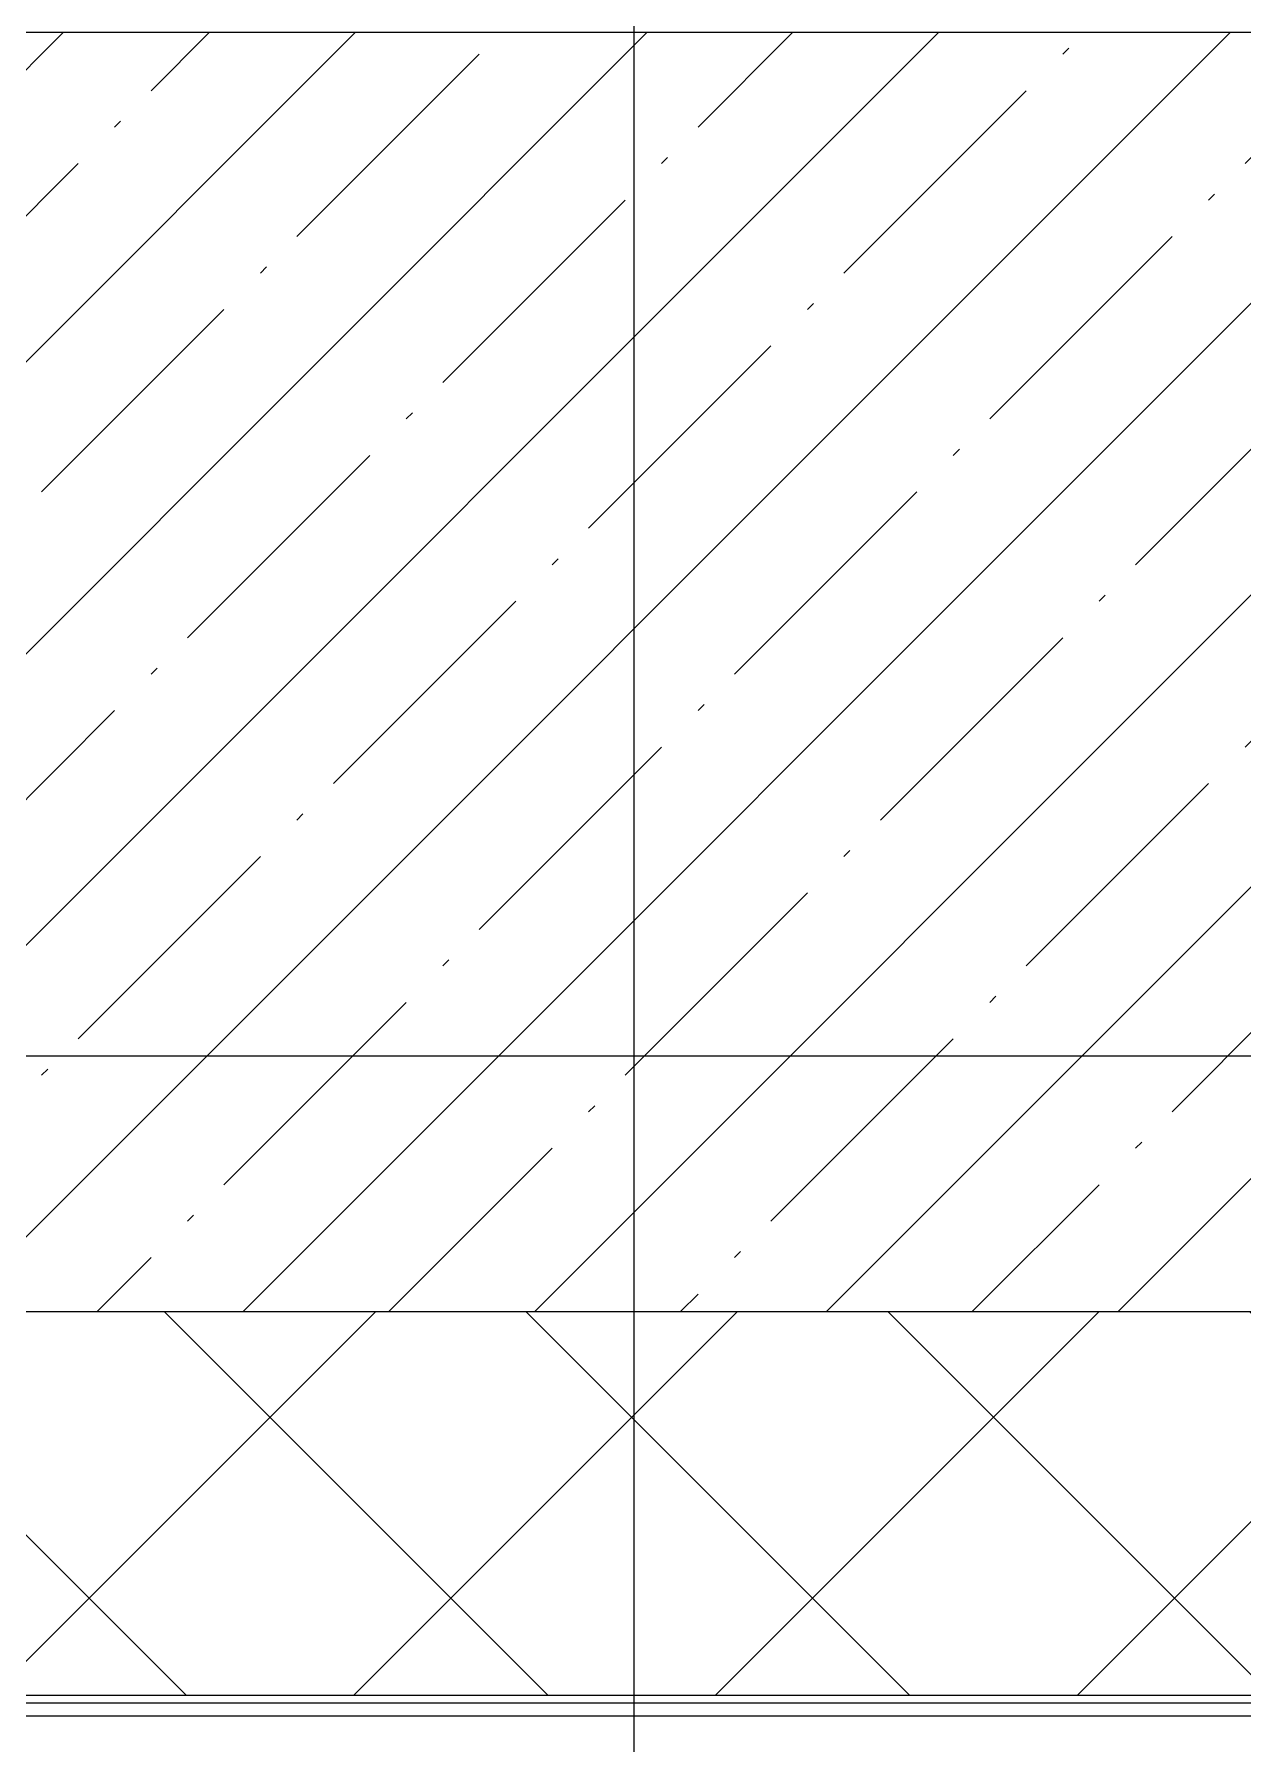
# Model space of a CAD drawing. Header units: millimetres. Extents: x 35770 to 248499, y -12553 to 31000.
# Drawn here: x 47425 to 47898, y -269 to 399 of the extents above; entities that cross this region are included whole.
import ezdxf

# ---------------------------------------------------------------- set-up
doc = ezdxf.new("R2010")
doc.units = ezdxf.units.MM
doc.linetypes.add('Осевая', pattern=[3175, 635, -476.25, 1587.5, -476.25])
for name, color, linetype, lineweight in [('A-WALL', 7, 'Continuous', 9), ('S-COLS', 7, 'Continuous', 9), ('Оси', 7, 'Continuous', 9), ('Оси-2', 7, 'Осевая', 9)]:
    doc.layers.add(name, color=color, linetype=linetype, lineweight=lineweight)
doc.layers.add('A-WALL-FNSH-1', color=9, linetype='Continuous', lineweight=9, true_color=0x808080)
doc.layers.add('S-COLS-1', color=9, linetype='Continuous', lineweight=9, true_color=0x808080)

# ---------------------------------------------------------------- blocks, each defined once
blk = doc.blocks.new('BSC_Колонна _Прямоугольная - 500х500-V7-План отделки полов с раскладкой материалов 1 этажа в осях 17-23')
at = {"layer": 'S-COLS'}
h = blk.add_hatch(dxfattribs=at)
h.set_pattern_fill('FP_9', color=256, style=0, pattern_type=2)
h.set_pattern_definition([(45, (-47660, -150), (-57.02463, 57.02463), []), (45, (-47602.975, -150), (-57.02463, 57.02463), [100.806, -20.161, 3.353, -16.808])])
h.paths.add_polyline_path([(-220.79, -250), (250, -250), (250, 250), (-250, 250), (-250, -250)])
at = {"layer": 'S-COLS-1'}
for p, q in [((250, 250), (-250, 250)), ((-250, 250), (-250, -250)), ((250, -250), (250, 250)), ((-250, -250), (250, -250))]:
    blk.add_line(p, q, dxfattribs=at)

msp = doc.modelspace()

# ---------------------------------------------------------------- hatches: boundary and pattern name
at = {"layer": 'A-WALL'}
h = msp.add_hatch(dxfattribs=at)
h.set_pattern_fill('FP_17', color=256, style=0, pattern_type=2)
h.set_pattern_definition([(45, (0, 0), (-70.71068, 70.71068), []), (135, (0, 0), (-70.71068, -70.71068), [])])
h.paths.add_polyline_path([(73980, -250), (75700, -250), (75700, -100), (73980, -100)])
h.paths.add_polyline_path([(72280, -250), (72280, -100), (71560, -100), (71560, -250), (72079.48, -250)])
h.paths.add_polyline_path([(70608.42, -250), (70660, -250), (70660, -100), (67060, -100), (67060, -250), (67666.29, -250)])
h.paths.add_polyline_path([(65827.47, -250), (66160, -250), (66160, -100), (65160, -100), (65160, -250), (65459.7, -250)])
h.paths.add_polyline_path([(64260, -250), (64260, -100), (63710, -100), (63710, -250), (63988.64, -250)])
h.paths.add_polyline_path([(61046.52, -250), (61610, -250), (61610, -100), (60910, -100), (60910, -250)])
h.paths.add_polyline_path([(60010, -250), (60010, -100), (59260, -100), (59260, -250), (59575.46, -250)])
h.paths.add_polyline_path([(57001.1, -250), (57160, -250), (57160, -100), (56410, -100), (56410, -250), (56633.34, -250)])
h.paths.add_polyline_path([(53310, -250), (53310, -100), (51871.54, -100), (51871.54, -250), (52955.68, -250)])
h.paths.add_polyline_path([(47439.21, -250), (48160, -250), (48160, -100), (47410, -100), (47410, -250)])
h.paths.add_polyline_path([(49060, -250), (49771.54, -250), (49771.54, -100), (49060, -100)])
h.paths.add_polyline_path([(42910, -250), (44310, -250), (44310, -100), (42737.54, -100), (42737.54, -250)])
h.paths.add_polyline_path([(40637.54, -250), (40637.54, -100), (39940, -100), (39940, -250), (40451.67, -250)])
h.paths.add_polyline_path([(38980.61, -250), (39040, -250), (39040, -100), (38742.65, -100), (38742.65, -250)])

# ---------------------------------------------------------------- linework, layer by layer
for p, q in [((47410, -250), (48160, -250)), ((47410, -253), (48160, -253))]:
    msp.add_line(p, q, dxfattribs=at)
at = {"layer": 'A-WALL-FNSH-1'}
msp.add_line((47410, -258), (48160, -258), dxfattribs=at)
at = {"layer": 'Оси'}
msp.add_line((47660, -1906.26), (47660, 593.74), dxfattribs=at)
at = {"layer": 'Оси-2'}
msp.add_line((39069.74, 0), (82200, 0), dxfattribs=at)

# ---------------------------------------------------------------- block references
at = {"layer": 'S-COLS'}
msp.add_blockref('BSC_Колонна _Прямоугольная - 500х500-V7-План отделки полов с раскладкой материалов 1 этажа в осях 17-23', (47660, 150), dxfattribs=at)

doc.saveas('drawing.dxf')
